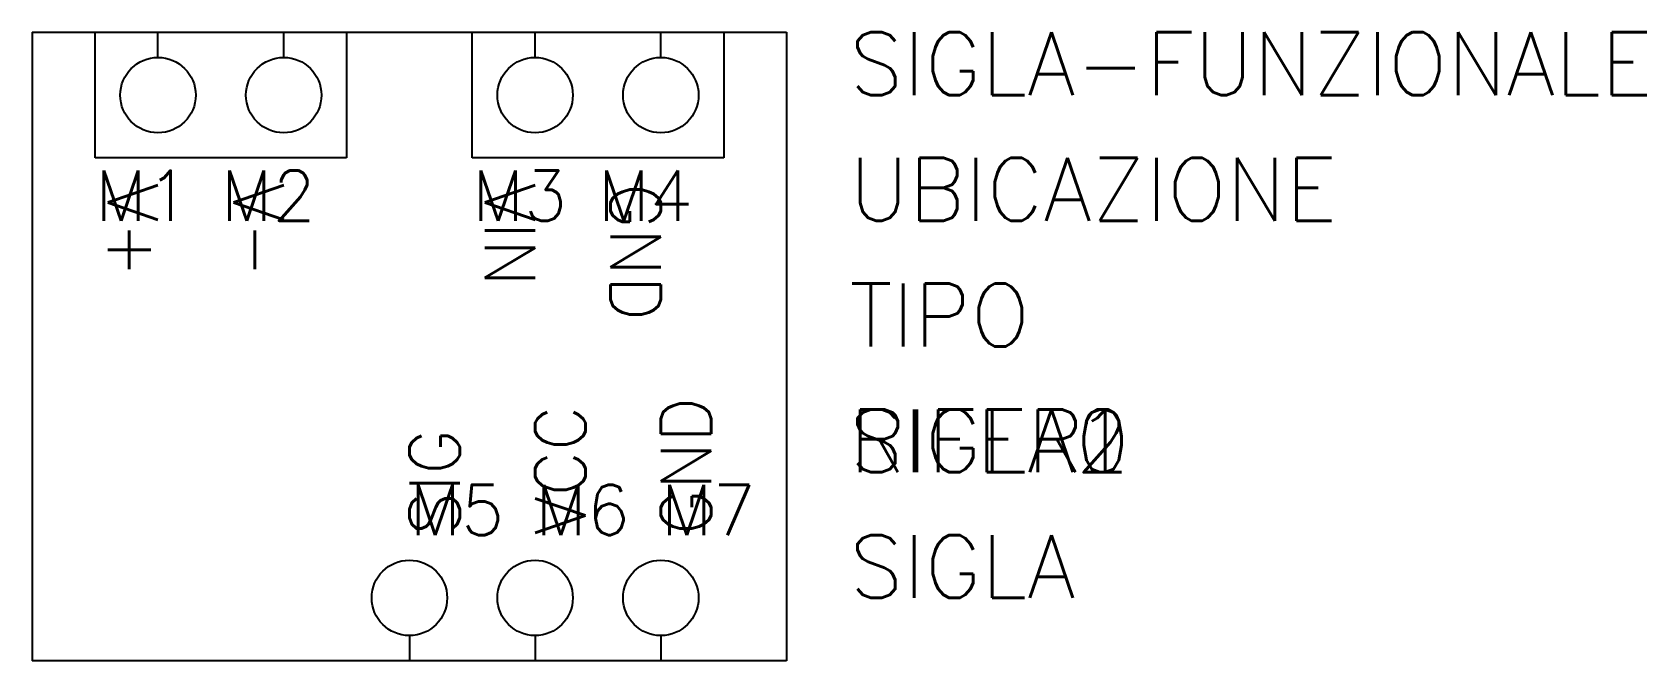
# Model space of a CAD drawing. Extents: x 0 to 64.2, y 0 to 25.
import ezdxf

# ---------------------------------------------------------------- set-up
doc = ezdxf.new("R2010")
doc.units = 0
doc.header["$LTSCALE"] = 4
doc.layers.get('0').update_dxf_attribs({"linetype": 'CONTINUOUS'})
doc.styles.get("Standard").update_dxf_attribs({"font": 'romans.shx'})

msp = doc.modelspace()

# ---------------------------------------------------------------- linework, layer by layer
for p, q in [((0, 25), (2.5, 25)), ((0, 25), (0, 0)), ((2.5, 25), (12.5, 25)), ((2.5, 20), (2.5, 25)), ((5, 24), (5, 25)), ((10, 24), (10, 25)), ((12.5, 25), (12.5, 20)), ((12.5, 25), (17.5, 25)), ((17.5, 25), (27.5, 25)), ((17.5, 20), (17.5, 25)), ((20, 24), (20, 25)), ((25, 24), (25, 25)), ((27.5, 25), (27.5, 20)), ((27.5, 25), (30, 25)), ((30, 25), (30, 0)), ((12.5, 20), (2.5, 20)), ((27.5, 20), (17.5, 20)), ((15, 1), (15, 0)), ((20, 1), (20, 0)), ((25, 1), (25, 0)), ((30, 0), (0, 0))]:
    msp.add_line(p, q)
for centre in [(5, 22.5), (10, 22.5), (20, 22.5), (25, 22.5), (15, 2.5), (20, 2.5), (25, 2.5)]:
    msp.add_circle(centre, 1.5)

# ---------------------------------------------------------------- texts
at = {"char_height": 2, "attachment_point": 1}
for s, insert, rotation in [('V+', (5, 19), 270), ('V-', (10, 19), 270), ('VIN', (20, 19), 270), ('GND', (25, 19), 270), ('VCC', (20, 5), 90), ('GND', (25, 5), 90), ('SIG', (15, 5), 90)]:
    msp.add_mtext_dynamic_manual_height_columns(s, width=5, gutter_width=1, heights=[0], dxfattribs=dict(at, insert=insert, rotation=rotation))
for tag, p, s, height, flags in [('F1', (5, 25), '', 0.00001, 9), ('F2', (10, 25), '', 0.00001, 9), ('F3', (20, 25), '', 0.00001, 9), ('F4', (25, 25), '', 0.00001, 9), ('TIPOSIG', (0, 0), '3', 0.00000001, 9), ('POSIZIONE', (0, 0), '', 0.00000001, 9), ('P-TABELLA', (0, 0), '', 0.00000001, 9), ('T-TABELLA', (0, 0), '', 0.00000001, 9), ('H-TABELLA', (0, 0), '', 0.00000001, 9), ('CODICE', (0, 0), '1xNNN', 0.00000001, 9), ('NOTE1', (0, 0), '', 0.00000001, 9), ('NOTE2', (0, 0), '', 0.00000001, 9), ('DEN1', (0, 0), '', 0.00000001, 8), ('DEN1-A', (0, 0), '', 0.00000001, 8), ('DEN1-TRAD-ID', (0, 0), '', 0.00000001, 8), ('F5', (15, 0), '', 0.00001, 9), ('F6', (20, 0), '', 0.00001, 9), ('F7', (25, 0), '', 0.00001, 9)]:
    msp.add_attdef(tag, p, s, height=height, dxfattribs=dict(flags=flags))
at = {"color": 3}
for tag, p, s, flags in [('SIGLA-FUNZIONALE', (32.5, 22.5), '', 9), ('UBICAZIONE', (32.5, 17.5), '', 8), ('TIPO', (32.5, 12.5), '', 9), ('SIGLA0', (32.5, 7.5), '', 9), ('SIGLA1', (32.5, 7.5), '', 9), ('SIGLA2', (32.5, 7.5), '', 9), ('RIFER', (32.5, 7.5), 'RIFER ?', 8), ('SIGLA', (32.5, 2.5), 'SIGLA ?', 8)]:
    msp.add_attdef(tag, p, s, height=2.5, dxfattribs=dict(at, flags=flags))
at = {"color": 4, "flags": 8}
for tag, p in [('M1', (2.5, 17.5)), ('M2', (7.5, 17.5)), ('M3', (17.5, 17.5)), ('M4', (22.5, 17.5)), ('M5', (15, 5)), ('M6', (20, 5)), ('M7', (25, 5))]:
    msp.add_attdef(tag, p, '', height=2, dxfattribs=at)

doc.saveas('drawing.dxf')
